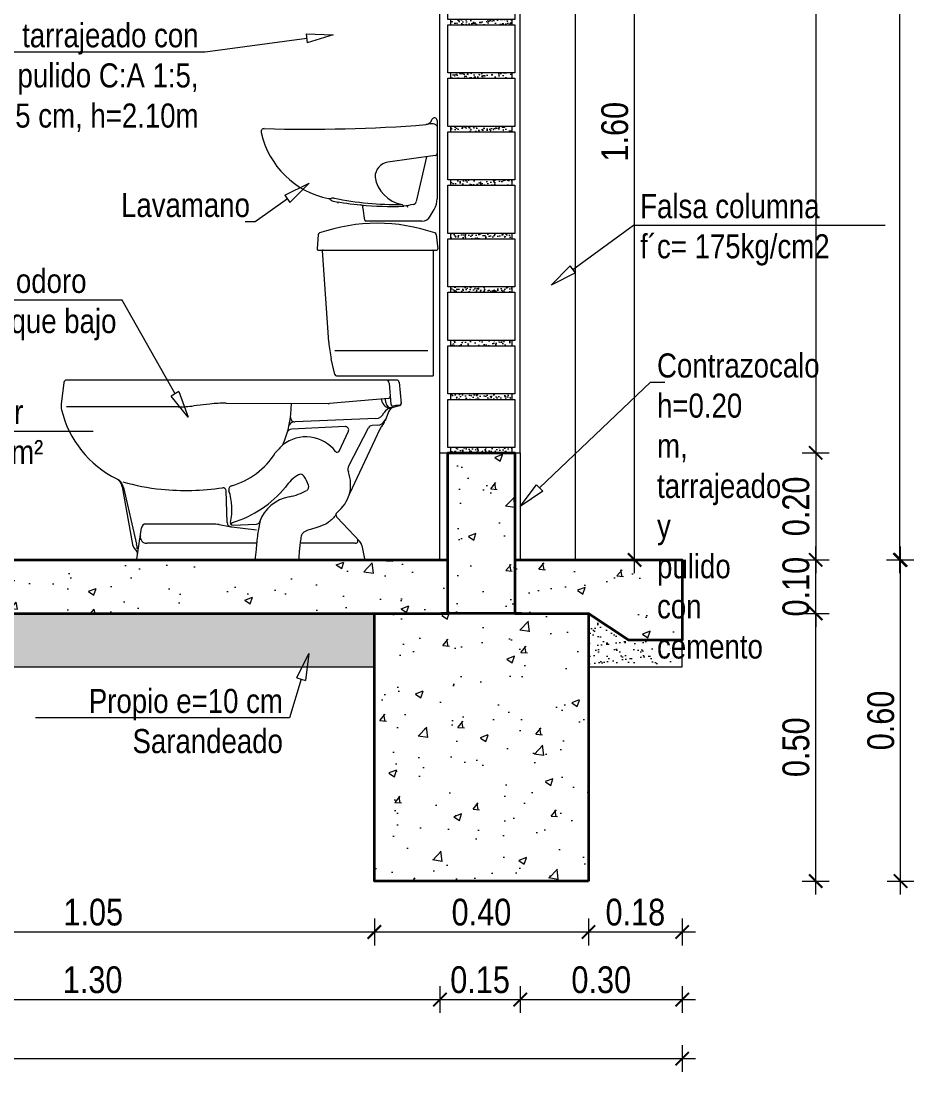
# Model space of a CAD drawing. Header units: metres. Extents: x 115.1 to 149.6, y 26.3 to 56.6.
# Drawn here: x 118.002 to 119.67, y 40.17 to 42.133 of the extents above; entities that cross this region are included whole.
import ezdxf
from ezdxf import colors
from ezdxf.entities.mleader import LeaderData, LeaderLine
from ezdxf.math import Vec2, Vec3

# ---------------------------------------------------------------- set-up
doc = ezdxf.new("R2010")
doc.units = ezdxf.units.M
doc.layers.get('0').update_dxf_attribs({"color": 250})
doc.layers.get('Defpoints').update_dxf_attribs({"color": 30, "lineweight": 9})
for name, color, linetype, lineweight in [('-Achurado', 251, 'Continuous', 5), ('-Acotado', 251, 'Continuous', 5), ('-Corte', 7, 'Continuous', 35), ('-Ladrillo', 34, 'Continuous', 9), ('-Vista', 148, 'Continuous', 9), ('FIC-2ES_CONCRETO 210', 251, 'Continuous', 30), ('sanitarios', 134, 'Continuous', 15)]:
    doc.layers.add(name, color=color, linetype=linetype, lineweight=lineweight)
doc.layers.add('A_50_CotasExter', color=253, linetype='Continuous')
doc.styles.add('-Arial Narrow', font='ARIALN.TTF')
doc.dimstyles.new('Esc 1_20n', dxfattribs={"dimscale": 0.02, "dimtxt": 2, "dimasz": 1, "dimexe": 1, "dimexo": 1, "dimgap": 0.45, "dimtad": 1, "dimtoh": 1, "dimzin": 3, "dimdsep": 46, "dimtxsty": '-Arial Narrow', "dimblk": 'ARCHTICK', "dimcen": 1, "dimdle": 1, "dimclrd": 252, "dimclre": 252, "dimclrt": 252, "dimadec": 0, "dimazin": 0, "dimtfac": 1, "dimtix": 1, "dimtmove": 1, "dimatfit": 2, "dimldrblk": 'ARCHTICK', "dimfxl": 1, "dimfxlon": 1, "dimtolj": 2, "dimlwd": 5, "dimlwe": 5, "dimarcsym": 0})
pattern_1 = [(37.5, (-7.339487, -27.399911), (-0.0008000156, 0.024470662), [0, -0.019304, 0, -0.02159, 0, -0.0206375]), (7.5, (-7.339487, -27.39991), (0.022476164, 0.035841255), [0, -0.010414, 0, -0.017399, 0, -0.0066675]), (327.5, (-7.355108, -27.399911), (0.0395496185, 7.18592e-05), [0, -0.00635, 0, -0.02286, 0, -0.029845]), (317.5, (-7.35511, -27.39991), (0.038177823, 0.011146466), [0, -0.003175, 0, -0.014986, 0, -0.017145])]

# ---------------------------------------------------------------- blocks, each defined once
blk = doc.blocks.new('Ladrillo de Canto')
at = {"layer": '-Achurado', "ltscale": 0.009}
h = blk.add_hatch(dxfattribs=at)
h.set_pattern_fill('AR-CONC', color=256, scale=0.0001)
h.paths.add_polyline_path([(0.0575, 0.01), (-0.0575, 0.01), (-0.0575, 0), (0.0575, 0)])
at = {"layer": '-Ladrillo', "lineweight": 5}
for p, q in [((-0.0625, 0.1), (0.0625, 0.1)), ((-0.0625, 0.01), (-0.0625, 0.1)), ((0.0625, 0.1), (0.0625, 0.01)), ((0.0625, 0.01), (-0.0625, 0.01))]:
    blk.add_line(p, q, dxfattribs=at)
blk.add_lwpolyline([(0.0575, 0.01), (-0.0575, 0.01), (-0.0575, 0), (0.0575, 0)], close=True, dxfattribs=at)
blk = doc.blocks.new('*U139')
at = {"layer": '-Acotado', "xscale": -1}
blk.add_blockref('Ladrillo de Canto', (0, -0.05), dxfattribs=at)
blk = doc.blocks.new('*U140')
at = {"layer": '-Acotado', "color": 0, "linetype": 'ByBlock', "lineweight": -2}
for p in [(0, 1.7), (0, 1.6), (0, 1.5), (0, 1.4), (0, 1.3), (0, 1.2), (0, 1.1), (0, 1), (0, 0.9), (0, 0.8), (0, 0.7), (0, 0.6), (0, 0.5), (0, 0.4), (0, 0.3), (0, 0.2), (0, 0.1), (0, 0)]:
    blk.add_blockref('*U139', p, dxfattribs=at)
blk = doc.blocks.new('_ClosedBlank')
at = {"color": 0, "linetype": 'ByBlock', "lineweight": -2}
for p, q in [((-1, 0.167), (0, 0)), ((-1, 0.167), (-1, -0.167)), ((0, 0), (-1, -0.167))]:
    blk.add_line(p, q, dxfattribs=at)
blk = doc.blocks.new('_ArchTick')
at = {"color": 0, "linetype": 'ByBlock', "const_width": 0.15}
blk.add_lwpolyline([(-0.5, -0.5), (0.5, 0.5)], dxfattribs=at)
blk = doc.blocks.new('*D168')
at = {"layer": 'A_50_CotasExter', "color": 252, "lineweight": 5, "transparency": 16777216}
for p, q in [((117.6117, 40.4564), (117.6117, 40.4064)), ((118.6617, 40.4564), (118.6617, 40.4064)), ((117.5867, 40.4314), (118.6867, 40.4314))]:
    blk.add_line(p, q, dxfattribs=at)
at = {"layer": 'Defpoints', "color": 0, "transparency": 16777216}
for p in [(117.6117, 40.5266), (118.6617, 40.5266), (118.6617, 40.4314)]:
    blk.add_point(p, dxfattribs=at)
at = {"layer": 'A_50_CotasExter', "color": 252, "lineweight": 5, "transparency": 16777216, "xscale": 0.025, "yscale": 0.025, "zscale": 0.025, "rotation": 180}
blk.add_blockref('_ArchTick', (117.6117, 40.4314), dxfattribs=at)
at = {"layer": 'A_50_CotasExter', "color": 252, "lineweight": 5, "transparency": 16777216, "xscale": 0.025, "yscale": 0.025, "zscale": 0.025}
blk.add_blockref('_ArchTick', (118.6617, 40.4314), dxfattribs=at)
at = {"layer": 'A_50_CotasExter', "color": 252, "transparency": 16777216, "insert": (118.1367, 40.4682), "char_height": 0.05, "attachment_point": 5, "style": '-Arial Narrow'}
blk.add_mtext('\\A2;1.05', dxfattribs=at)
blk = doc.blocks.new('*D169')
at = {"layer": 'A_50_CotasExter', "color": 252, "lineweight": 5, "transparency": 16777216}
for p, q in [((118.6617, 40.4564), (118.6617, 40.4064)), ((119.0617, 40.4564), (119.0617, 40.4064)), ((118.6367, 40.4314), (119.0867, 40.4314))]:
    blk.add_line(p, q, dxfattribs=at)
at = {"layer": 'Defpoints', "color": 0, "transparency": 16777216}
for p in [(118.6617, 40.5266), (119.0617, 40.5266), (119.0617, 40.4314)]:
    blk.add_point(p, dxfattribs=at)
at = {"layer": 'A_50_CotasExter', "color": 252, "lineweight": 5, "transparency": 16777216, "xscale": 0.025, "yscale": 0.025, "zscale": 0.025, "rotation": 180}
blk.add_blockref('_ArchTick', (118.6617, 40.4314), dxfattribs=at)
at = {"layer": 'A_50_CotasExter', "color": 252, "lineweight": 5, "transparency": 16777216, "xscale": 0.025, "yscale": 0.025, "zscale": 0.025}
blk.add_blockref('_ArchTick', (119.0617, 40.4314), dxfattribs=at)
at = {"layer": 'A_50_CotasExter', "color": 252, "transparency": 16777216, "insert": (118.8617, 40.4682), "char_height": 0.05, "attachment_point": 5, "style": '-Arial Narrow'}
blk.add_mtext('\\A2;0.40', dxfattribs=at)
blk = doc.blocks.new('*D170')
at = {"layer": 'A_50_CotasExter', "color": 252, "lineweight": 5, "transparency": 16777216}
for p, q in [((119.0617, 40.4564), (119.0617, 40.4064)), ((119.2367, 40.4564), (119.2367, 40.4064)), ((119.0367, 40.4314), (119.2617, 40.4314))]:
    blk.add_line(p, q, dxfattribs=at)
at = {"layer": 'Defpoints', "color": 0, "transparency": 16777216}
for p in [(119.2367, 40.9266), (119.0617, 40.5266), (119.2367, 40.4314)]:
    blk.add_point(p, dxfattribs=at)
at = {"layer": 'A_50_CotasExter', "color": 252, "lineweight": 5, "transparency": 16777216, "xscale": 0.025, "yscale": 0.025, "zscale": 0.025, "rotation": 180}
blk.add_blockref('_ArchTick', (119.0617, 40.4314), dxfattribs=at)
at = {"layer": 'A_50_CotasExter', "color": 252, "lineweight": 5, "transparency": 16777216, "xscale": 0.025, "yscale": 0.025, "zscale": 0.025}
blk.add_blockref('_ArchTick', (119.2367, 40.4314), dxfattribs=at)
at = {"layer": 'A_50_CotasExter', "color": 252, "transparency": 16777216, "insert": (119.1492, 40.4682), "char_height": 0.05, "attachment_point": 5, "style": '-Arial Narrow'}
blk.add_mtext('\\A2;0.18', dxfattribs=at)
blk = doc.blocks.new('*D173')
at = {"layer": 'A_50_CotasExter', "color": 252, "lineweight": 5, "transparency": 16777216}
for p, q in [((117.4867, 40.3301), (117.4867, 40.2801)), ((118.7842, 40.3301), (118.7842, 40.2801)), ((117.4617, 40.3051), (118.8092, 40.3051))]:
    blk.add_line(p, q, dxfattribs=at)
at = {"layer": 'Defpoints', "color": 0, "transparency": 16777216}
for p in [(117.4867, 41.1266), (118.7842, 41.1266), (118.7842, 40.3051)]:
    blk.add_point(p, dxfattribs=at)
at = {"layer": 'A_50_CotasExter', "color": 252, "lineweight": 5, "transparency": 16777216, "xscale": 0.025, "yscale": 0.025, "zscale": 0.025, "rotation": 180}
blk.add_blockref('_ArchTick', (117.4867, 40.3051), dxfattribs=at)
at = {"layer": 'A_50_CotasExter', "color": 252, "lineweight": 5, "transparency": 16777216, "xscale": 0.025, "yscale": 0.025, "zscale": 0.025}
blk.add_blockref('_ArchTick', (118.7842, 40.3051), dxfattribs=at)
at = {"layer": 'A_50_CotasExter', "color": 252, "transparency": 16777216, "insert": (118.1355, 40.3419), "char_height": 0.05, "attachment_point": 5, "style": '-Arial Narrow'}
blk.add_mtext('\\A2;1.30', dxfattribs=at)
blk = doc.blocks.new('*D144')
at = {"layer": 'A_50_CotasExter', "color": 252, "lineweight": 5, "transparency": 16777216}
for p, q in [((118.7842, 40.3301), (118.7842, 40.2801)), ((118.9342, 40.3301), (118.9342, 40.2801)), ((118.7592, 40.3051), (118.9592, 40.3051))]:
    blk.add_line(p, q, dxfattribs=at)
at = {"layer": 'Defpoints', "color": 0, "transparency": 16777216}
for p in [(118.7842, 41.1266), (118.9342, 41.1266), (118.9342, 40.3051)]:
    blk.add_point(p, dxfattribs=at)
at = {"layer": 'A_50_CotasExter', "color": 252, "lineweight": 5, "transparency": 16777216, "xscale": 0.025, "yscale": 0.025, "zscale": 0.025, "rotation": 180}
blk.add_blockref('_ArchTick', (118.7842, 40.3051), dxfattribs=at)
at = {"layer": 'A_50_CotasExter', "color": 252, "lineweight": 5, "transparency": 16777216, "xscale": 0.025, "yscale": 0.025, "zscale": 0.025}
blk.add_blockref('_ArchTick', (118.9342, 40.3051), dxfattribs=at)
at = {"layer": 'A_50_CotasExter', "color": 252, "transparency": 16777216, "insert": (118.8592, 40.3419), "char_height": 0.05, "attachment_point": 5, "style": '-Arial Narrow'}
blk.add_mtext('\\A2;0.15', dxfattribs=at)
blk = doc.blocks.new('*D174')
at = {"layer": 'A_50_CotasExter', "color": 252, "lineweight": 5, "transparency": 16777216}
for p, q in [((118.9342, 40.3301), (118.9342, 40.2801)), ((119.2367, 40.3301), (119.2367, 40.2801)), ((118.9092, 40.3051), (119.2617, 40.3051))]:
    blk.add_line(p, q, dxfattribs=at)
at = {"layer": 'Defpoints', "color": 0, "transparency": 16777216}
for p in [(118.9342, 41.1266), (119.2367, 41.1266), (119.2367, 40.3051)]:
    blk.add_point(p, dxfattribs=at)
at = {"layer": 'A_50_CotasExter', "color": 252, "lineweight": 5, "transparency": 16777216, "xscale": 0.025, "yscale": 0.025, "zscale": 0.025, "rotation": 180}
blk.add_blockref('_ArchTick', (118.9342, 40.3051), dxfattribs=at)
at = {"layer": 'A_50_CotasExter', "color": 252, "lineweight": 5, "transparency": 16777216, "xscale": 0.025, "yscale": 0.025, "zscale": 0.025}
blk.add_blockref('_ArchTick', (119.2367, 40.3051), dxfattribs=at)
at = {"layer": 'A_50_CotasExter', "color": 252, "transparency": 16777216, "insert": (119.0855, 40.3419), "char_height": 0.05, "attachment_point": 5, "style": '-Arial Narrow'}
blk.add_mtext('\\A2;0.30', dxfattribs=at)
blk = doc.blocks.new('*D175')
at = {"layer": 'A_50_CotasExter', "color": 252, "lineweight": 5, "transparency": 16777216}
for p, q in [((115.9867, 40.2198), (115.9867, 40.1698)), ((119.2367, 40.2198), (119.2367, 40.1698)), ((115.9617, 40.1948), (119.2617, 40.1948))]:
    blk.add_line(p, q, dxfattribs=at)
at = {"layer": 'Defpoints', "color": 0, "transparency": 16777216}
for p in [(115.9867, 41.1266), (119.2367, 41.1266), (119.2367, 40.1948)]:
    blk.add_point(p, dxfattribs=at)
at = {"layer": 'A_50_CotasExter', "color": 252, "lineweight": 5, "transparency": 16777216, "xscale": 0.025, "yscale": 0.025, "zscale": 0.025, "rotation": 180}
blk.add_blockref('_ArchTick', (115.9867, 40.1948), dxfattribs=at)
at = {"layer": 'A_50_CotasExter', "color": 252, "lineweight": 5, "transparency": 16777216, "xscale": 0.025, "yscale": 0.025, "zscale": 0.025}
blk.add_blockref('_ArchTick', (119.2367, 40.1948), dxfattribs=at)
at = {"layer": 'A_50_CotasExter', "color": 252, "transparency": 16777216, "insert": (117.6117, 40.2316), "char_height": 0.05, "attachment_point": 5, "style": '-Arial Narrow'}
blk.add_mtext('\\A2;3.25', dxfattribs=at)
blk = doc.blocks.new('*D148')
at = {"layer": 'A_50_CotasExter', "color": 252, "lineweight": 5, "transparency": 16777216}
for p, q in [((119.486, 40.5016), (119.486, 41.0516)), ((119.461, 41.0266), (119.511, 41.0266)), ((119.461, 40.5266), (119.511, 40.5266))]:
    blk.add_line(p, q, dxfattribs=at)
at = {"layer": 'Defpoints', "color": 0, "transparency": 16777216}
for p in [(119.0617, 41.0266), (119.486, 41.0266), (119.0617, 40.5266)]:
    blk.add_point(p, dxfattribs=at)
at = {"layer": 'A_50_CotasExter', "color": 252, "lineweight": 5, "transparency": 16777216, "xscale": 0.025, "yscale": 0.025, "zscale": 0.025}
for p, rotation in [((119.486, 41.0266), 90), ((119.486, 40.5266), 270)]:
    blk.add_blockref('_ArchTick', p, dxfattribs=dict(at, rotation=rotation))
at = {"layer": 'A_50_CotasExter', "color": 252, "transparency": 16777216, "insert": (119.4493, 40.7766), "char_height": 0.05, "attachment_point": 5, "rotation": 90, "style": '-Arial Narrow'}
blk.add_mtext('\\A2;0.50', dxfattribs=at)
blk = doc.blocks.new('*D149')
at = {"layer": 'A_50_CotasExter', "color": 252, "lineweight": 5, "transparency": 16777216}
for p, q in [((119.486, 41.1266), (119.486, 41.1516)), ((119.461, 41.1266), (119.511, 41.1266)), ((119.486, 41.0266), (119.486, 41.1266)), ((119.461, 41.0266), (119.511, 41.0266)), ((119.486, 41.0266), (119.486, 41.0016))]:
    blk.add_line(p, q, dxfattribs=at)
at = {"layer": 'Defpoints', "color": 0, "transparency": 16777216}
for p in [(119.2367, 41.1266), (119.486, 41.1266), (119.0617, 41.0266)]:
    blk.add_point(p, dxfattribs=at)
at = {"layer": 'A_50_CotasExter', "color": 252, "lineweight": 5, "transparency": 16777216, "xscale": 0.025, "yscale": 0.025, "zscale": 0.025}
for p, rotation in [((119.486, 41.1266), 270), ((119.486, 41.0266), 90)]:
    blk.add_blockref('_ArchTick', p, dxfattribs=dict(at, rotation=rotation))
at = {"layer": 'A_50_CotasExter', "color": 252, "transparency": 16777216, "insert": (119.4493, 41.0766), "char_height": 0.05, "attachment_point": 5, "rotation": 90, "style": '-Arial Narrow'}
blk.add_mtext('\\A2;0.10', dxfattribs=at)
blk = doc.blocks.new('*D152')
at = {"layer": 'A_50_CotasExter', "color": 252, "lineweight": 5, "transparency": 16777216}
for p, q in [((119.6446, 40.5016), (119.6446, 41.1516)), ((119.6196, 41.1266), (119.6696, 41.1266)), ((119.6196, 40.5266), (119.6696, 40.5266))]:
    blk.add_line(p, q, dxfattribs=at)
at = {"layer": 'Defpoints', "color": 0, "transparency": 16777216}
for p in [(119.0617, 41.1266), (119.6446, 41.1266), (119.0617, 40.5266)]:
    blk.add_point(p, dxfattribs=at)
at = {"layer": 'A_50_CotasExter', "color": 252, "lineweight": 5, "transparency": 16777216, "xscale": 0.025, "yscale": 0.025, "zscale": 0.025}
for p, rotation in [((119.6446, 41.1266), 90), ((119.6446, 40.5266), 270)]:
    blk.add_blockref('_ArchTick', p, dxfattribs=dict(at, rotation=rotation))
at = {"layer": 'A_50_CotasExter', "color": 252, "transparency": 16777216, "insert": (119.6078, 40.8266), "char_height": 0.05, "attachment_point": 5, "rotation": 90, "style": '-Arial Narrow'}
blk.add_mtext('\\A2;0.60', dxfattribs=at)
blk = doc.blocks.new('*D153')
at = {"layer": 'A_50_CotasExter', "color": 252, "lineweight": 5, "transparency": 16777216}
for p, q in [((119.6432, 41.1016), (119.6432, 43.8516)), ((119.6182, 43.8266), (119.6682, 43.8266)), ((119.6182, 41.1266), (119.6682, 41.1266))]:
    blk.add_line(p, q, dxfattribs=at)
at = {"layer": 'Defpoints', "color": 0, "transparency": 16777216}
for p in [(118.9367, 43.8266), (119.6432, 43.8266), (119.0603, 41.1266)]:
    blk.add_point(p, dxfattribs=at)
at = {"layer": 'A_50_CotasExter', "color": 252, "lineweight": 5, "transparency": 16777216, "xscale": 0.025, "yscale": 0.025, "zscale": 0.025}
for p, rotation in [((119.6432, 43.8266), 90), ((119.6432, 41.1266), 270)]:
    blk.add_blockref('_ArchTick', p, dxfattribs=dict(at, rotation=rotation))
at = {"layer": 'A_50_CotasExter', "color": 252, "transparency": 16777216, "insert": (119.6064, 42.4766), "char_height": 0.05, "attachment_point": 5, "rotation": 90, "style": '-Arial Narrow'}
blk.add_mtext('\\A2;2.70', dxfattribs=at)
blk = doc.blocks.new('*D154')
at = {"layer": 'A_50_CotasExter', "color": 252, "lineweight": 5, "transparency": 16777216}
for p, q in [((119.1478, 41.1016), (119.1478, 42.7516)), ((119.1228, 42.7266), (119.1728, 42.7266)), ((119.1228, 41.1266), (119.1728, 41.1266))]:
    blk.add_line(p, q, dxfattribs=at)
at = {"layer": 'Defpoints', "color": 0, "transparency": 16777216}
for p in [(119.0367, 42.7266), (119.1478, 42.7266), (119.0367, 41.1266)]:
    blk.add_point(p, dxfattribs=at)
at = {"layer": 'A_50_CotasExter', "color": 252, "lineweight": 5, "transparency": 16777216, "xscale": 0.025, "yscale": 0.025, "zscale": 0.025}
for p, rotation in [((119.1478, 42.7266), 90), ((119.1478, 41.1266), 270)]:
    blk.add_blockref('_ArchTick', p, dxfattribs=dict(at, rotation=rotation))
at = {"layer": 'A_50_CotasExter', "color": 252, "transparency": 16777216, "insert": (119.111, 41.9266), "char_height": 0.05, "attachment_point": 5, "rotation": 90, "style": '-Arial Narrow'}
blk.add_mtext('\\A2;1.60', dxfattribs=at)
blk = doc.blocks.new('*D162')
at = {"layer": 'A_50_CotasExter', "color": 252, "lineweight": 5, "transparency": 16777216}
for p, q in [((119.486, 43.1595), (119.486, 41.3016)), ((119.461, 43.1345), (119.511, 43.1345)), ((119.461, 41.3266), (119.511, 41.3266))]:
    blk.add_line(p, q, dxfattribs=at)
at = {"layer": 'Defpoints', "color": 0, "transparency": 16777216}
for p in [(118.9242, 43.1345), (118.9342, 41.3266), (119.486, 41.3266)]:
    blk.add_point(p, dxfattribs=at)
at = {"layer": 'A_50_CotasExter', "color": 252, "lineweight": 5, "transparency": 16777216, "xscale": 0.025, "yscale": 0.025, "zscale": 0.025}
for p, rotation in [((119.486, 43.1345), 90), ((119.486, 41.3266), 270)]:
    blk.add_blockref('_ArchTick', p, dxfattribs=dict(at, rotation=rotation))
at = {"layer": 'A_50_CotasExter', "color": 252, "transparency": 16777216, "insert": (119.4493, 42.2305), "char_height": 0.05, "attachment_point": 5, "rotation": 90, "style": '-Arial Narrow'}
blk.add_mtext('\\A2;1.81', dxfattribs=at)
blk = doc.blocks.new('*D163')
at = {"layer": 'A_50_CotasExter', "color": 252, "lineweight": 5, "transparency": 16777216}
for p, q in [((119.486, 41.3516), (119.486, 41.1016)), ((119.461, 41.3266), (119.511, 41.3266)), ((119.461, 41.1266), (119.511, 41.1266))]:
    blk.add_line(p, q, dxfattribs=at)
at = {"layer": 'Defpoints', "color": 0, "transparency": 16777216}
for p in [(118.9342, 41.3266), (118.9342, 41.1266), (119.486, 41.1266)]:
    blk.add_point(p, dxfattribs=at)
at = {"layer": 'A_50_CotasExter', "color": 252, "lineweight": 5, "transparency": 16777216, "xscale": 0.025, "yscale": 0.025, "zscale": 0.025}
for p, rotation in [((119.486, 41.3266), 90), ((119.486, 41.1266), 270)]:
    blk.add_blockref('_ArchTick', p, dxfattribs=dict(at, rotation=rotation))
at = {"layer": 'A_50_CotasExter', "color": 252, "transparency": 16777216, "insert": (119.4493, 41.2266), "char_height": 0.05, "attachment_point": 5, "rotation": 90, "style": '-Arial Narrow'}
blk.add_mtext('\\A2;0.20', dxfattribs=at)

msp = doc.modelspace()

# ---------------------------------------------------------------- hatches: boundary and pattern name
at = {"layer": '-Achurado', "lineweight": 5}
h = msp.add_hatch(dxfattribs=at)
h.set_pattern_fill('AR-SAND', color=256, scale=0.0005)
h.set_pattern_definition(pattern_1)
h.paths.add_polyline_path([(118.6617, 40.9266), (118.6617, 41.0266), (117.6117, 41.0266), (117.6117, 40.9266)])
h = msp.add_hatch(dxfattribs=at)
h.set_pattern_fill('AR-SAND', color=256, scale=0.0005)
h.set_pattern_definition(pattern_1)
h.paths.add_polyline_path([(119.2367, 40.9266), (119.2367, 40.9766), (119.1367, 40.9766), (119.0617, 41.0266), (119.0617, 40.9266)])
at = {"lineweight": 5, "true_color": 0x636466}
h = msp.add_hatch(dxfattribs=at)
h.set_pattern_fill('AR-CONC', color=251, scale=0.0008)
h.set_pattern_definition([(50, (-1129.02959, -458.14566), (0.145747735, -0.012751268), [0.01524, -0.16764]), (355, (-1129.02959, -458.14566), (-0.028194737, 0.152845476), [0.012192, -0.134112467]), (100.451445, (-1129.01744, -458.14672), (0.117552998, 0.140094202), [0.012952007, -0.142472196]), (46.1842, (-1129.02959, -458.10502), (0.216863233, -0.033633862), [0.02286, -0.25146]), (96.635558, (-1129.01151, -458.10782), (0.189923307, 0.1979409), [0.01942802, -0.213708487]), (351.184151, (-1129.02959, -458.10502), (0.189923307, 0.1979409), [0.018287974, -0.201167786]), (21, (-1129.00927, -458.11518), (0.121291513, -0.081812159), [0.01524, -0.16764]), (326, (-1129.00927, -458.11518), (0.049441623, 0.147350373), [0.012192, -0.134112]), (71.451445, (-1128.99916, -458.122), (0.170733135, 0.065538215), [0.012952007, -0.14247195]), (37.5, (-1129.029587, -458.14566), (0.0024708826, 0.067644031), [0, -0.1324864, 0, -0.136144, 0, -0.13462]), (7.5, (-1129.02959, -458.14566), (0.05345573, 0.08014446), [0, -0.0776224, 0, -0.1294384, 0, -0.051308]), (327.5, (-1129.0749, -458.14566), (0.1084724761, -0.0045829952), [0, -0.0508, 0, -0.158496, 0, -0.210312]), (317.5, (-1129.09522, -458.14566), (0.118503345, 0.020341193), [0, -0.06604, 0, -0.1052576, 0, -0.149352])])
h.paths.add_polyline_path([(118.9242, 41.3266), (118.9242, 41.0266), (119.0606, 41.0266), (119.0606, 40.5266), (118.6617, 40.5266), (118.6617, 41.0266), (118.7992, 41.0266), (118.7992, 41.3266)])
h = msp.add_hatch(dxfattribs=at)
h.set_pattern_fill('AR-CONC', color=251, scale=0.0008)
h.set_pattern_definition([(50, (-7.33949, -27.39991), (0.14574774, -0.01275127), [0.01524, -0.16764]), (355, (-7.33949, -27.39991), (-0.02819474, 0.15284548), [0.012192, -0.13411247]), (100.45144, (-7.32734, -27.40097), (0.117553, 0.1400942), [0.012952, -0.1424722]), (46.1842, (-7.33949, -27.35927), (0.21686323, -0.03363386), [0.02286, -0.25146]), (96.63556, (-7.32142, -27.36207), (0.1899233, 0.1979409), [0.01942802, -0.2137085]), (351.18415, (-7.33949, -27.35927), (0.1899233, 0.1979409), [0.01828797, -0.2011678]), (21, (-7.31917, -27.36943), (0.12129151, -0.08181216), [0.01524, -0.16764]), (326, (-7.31917, -27.36943), (0.04944162, 0.14735037), [0.012192, -0.134112]), (71.45144, (-7.30906, -27.37625), (0.17073314, 0.06553822), [0.012952, -0.14247195]), (37.5, (-7.33949, -27.39991), (0.002470883, 0.067644031), [0, -0.1324864, 0, -0.136144, 0, -0.13462]), (7.5, (-7.33949, -27.39991), (0.05345573, 0.08014446), [0, -0.0776224, 0, -0.1294384, 0, -0.051308]), (327.5, (-7.3848, -27.39991), (0.108472476, -0.004582995), [0, -0.0508, 0, -0.158496, 0, -0.210312]), (317.5, (-7.40512, -27.39991), (0.118503345, 0.02034119), [0, -0.06604, 0, -0.1052576, 0, -0.149352])])
h.paths.add_polyline_path([(118.6617, 41.0266), (118.7967, 41.0266), (118.7967, 41.1266), (117.4767, 41.1266), (117.4767, 41.0266), (117.6117, 41.0266)])
h = msp.add_hatch(dxfattribs=at)
h.set_pattern_fill('AR-CONC', color=251, scale=0.0008)
h.set_pattern_definition([(50, (-1092.48795, -454.56748), (0.145747735, -0.012751268), [0.01524, -0.16764]), (355, (-1092.48795, -454.56748), (-0.028194737, 0.152845476), [0.012192, -0.134112467]), (100.451445, (-1092.4758, -454.56854), (0.117552998, 0.140094202), [0.012952007, -0.142472196]), (46.1842, (-1092.48795, -454.52684), (0.216863233, -0.033633862), [0.02286, -0.25146]), (96.635558, (-1092.46987, -454.52964), (0.189923307, 0.1979409), [0.01942802, -0.213708487]), (351.184151, (-1092.48795, -454.52684), (0.189923307, 0.1979409), [0.018287974, -0.201167786]), (21, (-1092.46763, -454.537), (0.121291513, -0.081812159), [0.01524, -0.16764]), (326, (-1092.46763, -454.537), (0.049441623, 0.147350373), [0.012192, -0.134112]), (71.451445, (-1092.45752, -454.54381), (0.170733135, 0.065538215), [0.012952007, -0.14247195]), (37.5, (-1092.487945, -454.567477), (0.0024708826, 0.067644031), [0, -0.1324864, 0, -0.136144, 0, -0.13462]), (7.5, (-1092.487945, -454.56748), (0.05345573, 0.08014446), [0, -0.0776224, 0, -0.1294384, 0, -0.051308]), (327.5, (-1092.53326, -454.567477), (0.1084724761, -0.0045829952), [0, -0.0508, 0, -0.158496, 0, -0.210312]), (317.5, (-1092.55358, -454.56748), (0.118503345, 0.020341193), [0, -0.06604, 0, -0.1052576, 0, -0.149352])])
h.paths.add_polyline_path([(118.9267, 41.1266), (119.2367, 41.1266), (119.2367, 40.9766), (119.1367, 40.9766), (119.0617, 41.0266), (118.9267, 41.0266)])

# ---------------------------------------------------------------- linework, layer by layer
at = {"layer": '-Achurado'}
msp.add_line((117.6117, 40.9266), (118.6617, 40.9266), dxfattribs=at)
msp.add_lwpolyline([(119.0617, 40.9266), (119.2367, 40.9266), (119.2367, 40.9766)], dxfattribs=at)
at = {"layer": '-Corte', "ltscale": 0.009}
for p, q in [((117.4717, 41.1266), (118.7992, 41.1266)), ((117.6117, 41.0266), (118.6617, 41.0266)), ((118.9367, 41.0266), (118.7867, 41.0266))]:
    msp.add_line(p, q, dxfattribs=at)
for points in [[(119.0617, 40.5266), (118.6617, 40.5266), (118.6617, 41.0266), (118.7992, 41.0266), (118.7992, 41.3266), (118.9242, 41.3266), (118.9242, 41.0266), (119.0617, 41.0266), (119.0617, 40.5266)], [(118.9242, 41.1266), (119.2367, 41.1266), (119.2367, 40.9766), (119.1367, 40.9766), (119.0617, 41.0266)]]:
    msp.add_lwpolyline(points, dxfattribs=at)
at = {"layer": '-Vista'}
for p, q in [((118.7842, 41.3266), (118.7842, 43.1345)), ((118.9342, 41.3266), (118.9342, 42.7266))]:
    msp.add_line(p, q, dxfattribs=at)
for points in [[(118.7842, 41.1266), (118.7842, 41.3266), (118.7992, 41.3266)], [(118.9242, 41.3266), (118.9342, 41.3266), (118.9342, 41.1266)]]:
    msp.add_lwpolyline(points, dxfattribs=at)
at = {"layer": 'FIC-2ES_CONCRETO 210', "lineweight": 15}
msp.add_lwpolyline([(119.0367, 42.7266), (119.0367, 41.1266)], dxfattribs=at)
at = {"layer": 'sanitarios'}
for p, q in [((118.779, 41.9476), (118.779, 41.8861)), ((118.779, 41.8861), (118.779, 41.8015)), ((118.7756, 41.8821), (118.6871, 41.8698)), ((118.759, 41.8798), (118.74, 41.796)), ((118.6414, 41.7796), (118.6405, 41.7856)), ((118.6427, 41.7696), (118.6414, 41.7796)), ((118.6438, 41.7613), (118.6427, 41.7696)), ((118.7662, 41.7686), (118.7737, 41.7815)), ((118.664, 41.7596), (118.6458, 41.7596)), ((118.7506, 41.7596), (118.664, 41.7596)), ((118.5568, 41.7345), (118.5546, 41.7078)), ((118.7772, 41.7346), (118.7802, 41.7078)), ((118.5566, 41.7056), (118.7782, 41.7056)), ((118.5767, 41.5332), (118.5648, 41.7045)), ((118.5658, 41.7056), (118.7707, 41.7056)), ((118.7717, 41.7046), (118.7717, 41.4706)), ((118.5877, 41.5176), (118.7617, 41.5176)), ((118.5882, 41.4729), (118.5813, 41.5024)), ((118.0818, 41.4582), (118.077, 41.4177)), ((118.7036, 41.4626), (118.0868, 41.4626)), ((118.5911, 41.4706), (118.7717, 41.4706)), ((118.6892, 41.4571), (118.6928, 41.4168)), ((118.7079, 41.459), (118.7117, 41.4191)), ((118.3547, 41.4178), (118.3242, 41.4143)), ((118.3849, 41.4195), (118.5756, 41.4186)), ((118.6878, 41.4282), (118.5779, 41.4187)), ((118.6762, 41.4215), (118.6755, 41.4272)), ((118.6834, 41.4205), (118.6824, 41.4278)), ((118.6951, 41.4116), (118.7087, 41.4148)), ((118.2952, 41.4126), (118.0868, 41.4126)), ((118.6883, 41.403), (118.6816, 41.3862)), ((118.6075, 41.3756), (118.5074, 41.371)), ((118.5135, 41.3843), (118.51, 41.3841)), ((118.6645, 41.3906), (118.5135, 41.3843)), ((118.667, 41.3782), (118.6574, 41.3778)), ((118.6765, 41.3778), (118.6764, 41.3777)), ((118.5957, 41.3299), (118.6132, 41.367)), ((118.6138, 41.3025), (118.6506, 41.3735)), ((118.672, 41.3709), (118.6155, 41.2503)), ((118.1907, 41.2631), (118.2101, 41.1553)), ((118.1932, 41.2621), (118.2177, 41.156)), ((118.3866, 41.1963), (118.3849, 41.2558)), ((118.5915, 41.2066), (118.6348, 41.1608)), ((118.2182, 41.1281), (118.2269, 41.1868)), ((118.3597, 41.1936), (118.2348, 41.1936)), ((118.3721, 41.1925), (118.3912, 41.189)), ((118.3957, 41.1884), (118.4417, 41.1831)), ((118.3969, 41.1916), (118.4417, 41.1934)), ((118.2131, 41.1486), (118.218, 41.1425)), ((118.4419, 41.1576), (118.2365, 41.1576)), ((118.6261, 41.1576), (118.523, 41.1576)), ((118.6386, 41.1533), (118.6434, 41.1283))]:
    msp.add_line(p, q, dxfattribs=at)
for centre, radius, start, end in [((118.7553, 41.9546), 0.015, 281.6927, 339.5127), ((118.774, 41.9476), 0.005, 0, 159.5127), ((118.456, 41.9264), 0.006, 88.4583, 193.7534), ((118.6089, 41.961), 0.1627, 192.7814, 258.4319), ((118.5366, 44.7844), 2.8531, 268.3828, 274.4565), ((118.7761, 41.8605), 0.0813, 95.4535, 102.6508), ((118.7698, 41.9296), 0.012, 40.0941, 96.8539), ((118.775, 41.8861), 0.004, 277.9575, 0), ((118.691, 41.842), 0.028, 97.9575, 180), ((118.7241, 41.8516), 0.0618, 188.9061, 259.6014), ((118.5758, 41.8249), 0.0233, 271.131, 285.1835), ((118.5683, 41.7821), 0.021, 52.8462, 67.8032), ((118.5871, 41.8059), 0.00926, 229.3515, 254.6301), ((118.5849, 41.7849), 0.0177, 84.5059, 99.68), ((118.6963, 42.4262), 0.6391, 259.934, 264.5919), ((118.7017, 42.3544), 0.5637, 258.219, 271.1459), ((118.5963, 41.7935), 0.003, 141.6442, 184.4474), ((118.6963, 42.4262), 0.6391, 264.5919, 271.8282), ((118.6356, 41.785), 0.005, 7.5946, 84.5919), ((118.7124, 41.7878), 0.003, 33.2612, 79.6014), ((118.7083, 41.7852), 0.00785, 22.5706, 33.2612), ((118.7167, 41.7887), 0.00121, 202.5706, 280.9641), ((118.9337, 40.6444), 1.1634, 99.8665, 100.7381), ((118.72, 41.7851), 0.004, 0, 56.2904), ((118.7332, 41.7975), 0.007, 279.5405, 347.2244), ((118.739, 41.8015), 0.04, 330, 0), ((118.7506, 41.7776), 0.018, 270, 330), ((118.667, 41.4277), 0.3279, 70.8409, 109.1433), ((118.6458, 41.7616), 0.002, 187.5946, 270), ((118.5608, 41.7337), 0.004, 109.1433, 175.3894), ((118.7733, 41.7337), 0.004, 6.4416, 70.8409), ((118.7732, 41.7341), 0.004, 6.4416, 60.337), ((118.5566, 41.7076), 0.002, 175.3894, 270), ((118.5658, 41.7046), 0.001, 90, 183.9556), ((118.7707, 41.7046), 0.001, 0, 90), ((118.7782, 41.7076), 0.002, 270, 6.4416), ((118.7702, 41.5466), 0.194, 183.9556, 193.1726), ((118.5911, 41.4736), 0.003, 193.1726, 270), ((118.0868, 41.4576), 0.005, 90, 173.1572), ((118.6833, 41.4566), 0.006, 5.0425, 90), ((118.7036, 41.4586), 0.004, 5.4691, 90), ((118.1067, 41.4141), 0.03, 173.1572, 193.3769), ((118.2952, 41.6626), 0.25, 270, 276.6544), ((118.3837, 41.1695), 0.25, 89.7232, 96.6544), ((118.3201, 41.4172), 0.1866, 336.0967, 0.5259), ((118.5757, 41.4436), 0.025, 269.7232, 274.9697), ((118.6908, 41.4263), 0.0153, 198.3877, 286.1988), ((118.6931, 41.4211), 0.00973, 183.7981, 281.4236), ((118.6874, 41.4322), 0.004, 274.9697, 5.0425), ((118.6958, 41.4171), 0.003, 185.0425, 278.8041), ((118.7167, 41.2819), 0.1338, 93.7659, 98.8041), ((118.7077, 41.4194), 0.004, 273.5526, 5.4691), ((118.7077, 41.4187), 0.004, 283.2405, 5.4691), ((118.2661, 41.452), 0.1938, 193.3769, 243.7632), ((118.6637, 41.4076), 0.017, 272.4095, 339.2704), ((118.6995, 41.3879), 0.0241, 100.6172, 145.43), ((118.7032, 41.3971), 0.016, 103.2405, 158.1986), ((118.5104, 41.3761), 0.008, 92.4095, 167.8093), ((118.5131, 41.3923), 0.008, 172.6293, 272.4095), ((118.6078, 41.3696), 0.006, 334.7468, 92.5858), ((118.6577, 41.3698), 0.008, 92.5858, 152.5924), ((118.6662, 41.3962), 0.018, 272.5858, 338.1986), ((118.6992, 41.3582), 0.03, 139.3987, 154.9085), ((118.6537, 41.3973), 0.03, 319.3987, 338.1986), ((118.5338, 41.2874), 0.0692, 37.1619, 128.4419), ((118.5078, 41.362), 0.009, 92.5858, 163.6175), ((123.3662, 36.7771), 6.6787, 136.88692, 137.06295), ((118.3554, 41.4025), 0.1431, 285.94, 327.9745), ((118.5921, 41.3316), 0.004, 217.1619, 334.7468), ((118.6262, 41.2961), 0.014, 152.5924, 200.8831), ((118.1691, 41.2593), 0.022, 10.1755, 63.2863), ((118.1698, 41.2567), 0.024, 13.0314, 63.7632), ((118.5556, 41.2238), 0.0713, 119.7261, 147.0154), ((118.5237, 41.2796), 0.007, 53.1881, 119.7261), ((118.5162, 41.2696), 0.0195, 41.6968, 53.1881), ((118.4557, 41.2351), 0.0888, 20.5752, 32.3474), ((118.5513, 41.2675), 0.0662, 308.0871, 20.8831), ((118.3014, 41.6445), 0.3877, 253.5686, 264.4244), ((118.309, 41.7221), 0.4657, 264.4244, 278.5285), ((118.3789, 41.2556), 0.006, 1.6135, 98.5285), ((118.3966, 41.2581), 0.007, 105.94, 198.8493), ((118.3359, 41.3942), 0.207, 287.0973, 320.5273), ((118.4828, 41.3494), 0.1067, 280.7593, 299.4645), ((118.5314, 41.2635), 0.008, 299.4645, 20.5752), ((118.2885, 41.2212), 0.1073, 346.7066, 18.8493), ((118.5165, 41.172), 0.0739, 100.7593, 159.9243), ((118.6409, 41.2384), 0.028, 154.9085, 162.036), ((118.5959, 41.2107), 0.006, 128.0871, 223.3634), ((118.2348, 41.1856), 0.008, 90, 171.5111), ((118.3597, 41.1236), 0.07, 79.7645, 90), ((118.3946, 41.1965), 0.008, 181.6135, 263.5169), ((118.4036, 41.2579), 0.07, 259.7645, 263.5169), ((118.3968, 41.1956), 0.004, 166.7066, 272.2906), ((118.3982, 41.1926), 0.004, 110.1719, 179.6101), ((118.4415, 41.1994), 0.006, 272.2906, 339.9243), ((118.2365, 41.1696), 0.012, 171.5111, 270), ((118.6261, 41.1626), 0.005, 270, 43.3634), ((118.6238, 41.1505), 0.015, 10.9541, 43.3634), ((118.2248, 41.158), 0.015, 190.1755, 218.6598), ((118.1787, 41.147), 0.04, 0, 13.0314), ((118.2126, 41.1381), 0.007, 351.5111, 38.6598)]:
    msp.add_arc(centre, radius, start, end, dxfattribs=at)
for points in [[(118.4483, 41.2003), (118.4437, 41.1742), (118.4409, 41.1458), (118.4387, 41.1266)], [(118.5899, 41.2111), (118.5763, 41.1969), (118.5583, 41.1884), (118.5422, 41.1837), (118.527, 41.1751), (118.5242, 41.1657), (118.5214, 41.142), (118.5204, 41.1282)]]:
    msp.add_spline(points, degree=3, dxfattribs=at)

# ---------------------------------------------------------------- block references
at = {"layer": '-Acotado', "xscale": -1}
msp.add_blockref('*U140', (118.8617, 41.3766), dxfattribs=at)

# ---------------------------------------------------------------- dimensions: what is measured, and where the dimension line sits
at = {"layer": 'A_50_CotasExter'}
for base, p1, p2, angle, picture, middle in [((119.6432, 43.8266), (119.0603, 41.1266), (118.9367, 43.8266), 270, '*D153', (119.6064, 42.4766)), ((119.486, 41.3266), (118.9242, 43.1345), (118.9342, 41.3266), 270, '*D162', (119.4493, 42.2305)), ((119.486, 41.1266), (118.9342, 41.3266), (118.9342, 41.1266), 270, '*D163', (119.4493, 41.2266)), ((119.486, 41.1266), (119.0617, 41.0266), (119.2367, 41.1266), 270, '*D149', (119.4493, 41.0766)), ((118.7842, 40.3051), (117.4867, 41.1266), (118.7842, 41.1266), 180, '*D173', (118.1355, 40.3419)), ((118.9342, 40.3051), (118.7842, 41.1266), (118.9342, 41.1266), 180, '*D144', (118.8592, 40.3419)), ((119.2367, 40.3051), (118.9342, 41.1266), (119.2367, 41.1266), 180, '*D174', (119.0855, 40.3419)), ((119.2367444516, 40.4314407974), (119.0617444516, 40.5265956726), (119.2367444516, 40.9265956726), 180, '*D170', (119.1492444516, 40.4682194468)), ((118.6617, 40.4314), (117.6117, 40.5266), (118.6617, 40.5266), 180, '*D168', (118.1367, 40.4682)), ((119.0617, 40.4314), (118.6617, 40.5266), (119.0617, 40.5266), 180, '*D169', (118.8617, 40.4682))]:
    dim = msp.add_linear_dim(base=base, p1=p1, p2=p2, angle=angle, dimstyle='Esc 1_20n', override={"dimscale": 0.025}, dxfattribs=at)
    dim.commit()
    dim.dimension.update_dxf_attribs({"geometry": picture, "text_midpoint": middle})
for p1, p2, distance, picture, middle in [((119.0367, 41.1266), (119.0367, 42.7266), -0.111, '*D154', (119.111, 41.9266)), ((119.0617, 40.5266), (119.0617, 41.1266), -0.5828, '*D152', (119.6078, 40.8266)), ((115.9867, 41.1266), (119.2367, 41.1266), -0.9318, '*D175', (117.6117, 40.2316)), ((119.0617, 40.5266), (119.0617, 41.0266), -0.4243, '*D148', (119.4493, 40.7766))]:
    dim = msp.add_aligned_dim(p1=p1, p2=p2, distance=distance, dimstyle='Esc 1_20n', override={"dimscale": 0.025}, dxfattribs=at)
    dim.commit()
    dim.dimension.update_dxf_attribs({"geometry": picture, "text_midpoint": middle})

# ---------------------------------------------------------------- leaders
at = {"layer": '-Acotado'}
ml = msp.add_multileader_mtext('Standard', dxfattribs=at)
ml.set_content('Muro interior tarrajeado con\\Pimper. y pulido C:A 1:5,\\Pe=1.5 cm, h=2.10m', color=7, style='-Arial Narrow')
ml.set_leader_properties(color=7, linetype='ByLayer', lineweight=0)
ml.set_arrow_properties(name='CLOSEDBLANK')
ml.build(insert=Vec2(0, 0))
ml.multileader.update_dxf_attribs({"has_dogleg": 0, "text_left_attachment_type": 6, "text_right_attachment_type": 6, "dogleg_length": 0, "arrow_head_size": 0.05, "scale": 0.025})
ctx = ml.context
ctx.base_point, ctx.scale, ctx.char_height, ctx.arrow_head_size, ctx.landing_gap_size, ctx.plane_origin = Vec3(117.6952, 42.0754), 0.025, 0.045, 0.05, 0.0125, Vec3(120.306, 44.0469)
ctx.left_attachment, ctx.right_attachment, ctx.text_align_type = 6, 6, 2
notes = []
notes.append((ctx, [(1, (1, 1, 0), (118.3459, 42.0754), (-1, 0), 0, [(0, [(118.5849, 42.1078)], 0, [])])]))
ctx.mtext.insert, ctx.mtext.alignment, ctx.mtext.flow_direction = Vec3(118.3334, 42.1294), 3, 5
ml = msp.add_multileader_mtext('Standard', dxfattribs=at)
ml.set_content('Lavamano', color=7, style='-Arial Narrow')
ml.set_leader_properties(color=7, linetype='ByLayer', lineweight=0)
ml.set_arrow_properties(name='CLOSEDBLANK')
ml.build(insert=Vec2(0, 0))
ml.multileader.update_dxf_attribs({"has_dogleg": 0, "text_left_attachment_type": 6, "text_right_attachment_type": 6, "dogleg_length": 0, "arrow_head_size": 0.05, "scale": 0.025})
ctx = ml.context
ctx.base_point, ctx.scale, ctx.char_height, ctx.arrow_head_size, ctx.landing_gap_size, ctx.plane_origin = Vec3(118.1789, 41.7582), 0.025, 0.045, 0.05, 0.0125, Vec3(119.8265, 42.5386)
ctx.left_attachment, ctx.right_attachment, ctx.text_align_type = 6, 6, 1
notes.append((ctx, [(1, (1, 1, 0), (118.439, 41.7582), (-1, 0), 0, [(0, [(118.5399, 41.8304)], 0, [])])]))
ctx.mtext.insert, ctx.mtext.width, ctx.mtext.alignment, ctx.mtext.flow_direction = Vec3(118.309, 41.8122), 0.230305, 2, 5
ml = msp.add_multileader_mtext('Standard', dxfattribs=at)
ml.set_content('Falsa columna\\Pf´c= 175kg/cm2', color=7, style='-Arial Narrow')
ml.set_leader_properties(color=7, linetype='Continuous', lineweight=0)
ml.set_arrow_properties(name='CLOSEDBLANK')
ml.build(insert=Vec2(0, 0))
ml.multileader.update_dxf_attribs({"has_dogleg": 0, "text_left_attachment_type": 6, "text_right_attachment_type": 6, "dogleg_length": 0, "arrow_head_size": 0.05, "scale": 0.025})
ctx = ml.context
ctx.base_point, ctx.scale, ctx.char_height, ctx.arrow_head_size, ctx.landing_gap_size, ctx.plane_origin = Vec3(119.1456, 41.7518), 0.025, 0.045, 0.05, 0.0125, Vec3(119.0755, 42.6654)
ctx.left_attachment, ctx.right_attachment = 6, 6
notes.append((ctx, [(0, (1, 1, 0), (119.1456, 41.7518), (1, 0), 0, [(0, [(118.992, 41.6401)], 0, [])])]))
ctx.mtext.insert, ctx.mtext.flow_direction = Vec3(119.1581, 41.8101), 5
ml = msp.add_multileader_mtext('Standard', dxfattribs=at)
ml.set_content('Inodoro\\PTanque bajo', color=7, style='-Arial Narrow')
ml.set_leader_properties(color=7, linetype='ByLayer', lineweight=0)
ml.set_arrow_properties(name='CLOSEDBLANK')
ml.build(insert=Vec2(0, 0))
ml.multileader.update_dxf_attribs({"has_dogleg": 0, "text_left_attachment_type": 6, "text_right_attachment_type": 6, "dogleg_length": 0, "arrow_head_size": 0.05, "scale": 0.025})
ctx = ml.context
ctx.base_point, ctx.scale, ctx.char_height, ctx.arrow_head_size, ctx.landing_gap_size, ctx.plane_origin = Vec3(117.8825, 41.6121), 0.025, 0.045, 0.05, 0.0125, Vec3(119.8265, 42.3786)
ctx.left_attachment, ctx.right_attachment, ctx.text_align_type = 6, 6, 1
notes.append((ctx, [(1, (1, 1, 0), (118.1909, 41.6121), (-1, 0), 0, [(0, [(118.3139, 41.3933)], 0, [])])]))
ctx.mtext.insert, ctx.mtext.alignment, ctx.mtext.flow_direction = Vec3(118.0367, 41.6704), 2, 5
ml = msp.add_multileader_mtext('Standard', dxfattribs=at)
ml.set_content('Contrazocalo h=0.20 m, \\Ptarrajeado y pulido\\Pcon cemento', color=7, style='-Arial Narrow')
ml.set_leader_properties(color=7, linetype='ByLayer', lineweight=0)
ml.set_arrow_properties(name='CLOSEDBLANK')
ml.build(insert=Vec2(0, 0))
ml.multileader.update_dxf_attribs({"has_dogleg": 0, "text_left_attachment_type": 6, "text_right_attachment_type": 6, "dogleg_length": 0, "arrow_head_size": 0.05, "scale": 0.025})
ctx = ml.context
ctx.base_point, ctx.scale, ctx.char_height, ctx.arrow_head_size, ctx.landing_gap_size, ctx.plane_origin = Vec3(119.1772, 41.4584), 0.025, 0.045, 0.05, 0.0125, Vec3(122.439, 42.308)
ctx.left_attachment, ctx.right_attachment = 6, 6
notes.append((ctx, [(0, (1, 1, 0), (119.1772, 41.4584), (1, 0), 0, [(0, [(118.9342, 41.2266)], 0, [])])]))
ctx.mtext.insert, ctx.mtext.width, ctx.mtext.flow_direction = Vec3(119.1897, 41.5124), 0.573237, 5
ml = msp.add_multileader_mtext('Standard', dxfattribs=at)
ml.set_content("Piso Interior\\P f'c=140 kg/cm²", color=7, style='-Arial Narrow')
ml.set_leader_properties(color=7, linetype='Continuous', lineweight=0)
ml.set_arrow_properties(name='CLOSEDBLANK')
ml.build(insert=Vec2(0, 0))
ml.multileader.update_dxf_attribs({"has_dogleg": 0, "text_left_attachment_type": 6, "text_right_attachment_type": 6, "dogleg_length": 0, "arrow_head_size": 0.05, "scale": 0.025})
ctx = ml.context
ctx.base_point, ctx.scale, ctx.char_height, ctx.arrow_head_size, ctx.landing_gap_size, ctx.plane_origin = Vec3(117.6818, 41.3674), 0.025, 0.045, 0.05, 0.0125, Vec3(118.2983, 41.7178)
ctx.left_attachment, ctx.right_attachment, ctx.text_align_type = 6, 6, 1
notes.append((ctx, [(0, (1, 1, 0), (117.6818, 41.3674), (1, 0), 0, [(0, [(117.6035, 41.1266)], 0, [])])]))
ctx.mtext.insert, ctx.mtext.alignment, ctx.mtext.flow_direction = Vec3(117.8686, 41.4256), 2, 5
ml = msp.add_multileader_mtext('Standard', dxfattribs=at)
ml.set_content('Propio e=10 cm \\PSarandeado', color=7, style='-Arial Narrow')
ml.set_leader_properties(color=7, linetype='ByLayer', lineweight=0)
ml.set_arrow_properties(name='CLOSEDBLANK')
ml.build(insert=Vec2(0, 0))
ml.multileader.update_dxf_attribs({"has_dogleg": 0, "text_left_attachment_type": 6, "text_right_attachment_type": 6, "dogleg_length": 0, "arrow_head_size": 0.05, "scale": 0.025})
ctx = ml.context
ctx.base_point, ctx.scale, ctx.char_height, ctx.arrow_head_size, ctx.landing_gap_size, ctx.plane_origin = Vec3(118.1232, 40.8316), 0.025, 0.045, 0.05, 0.0125, Vec3(119.1694, 41.5675)
ctx.left_attachment, ctx.right_attachment, ctx.text_align_type = 6, 6, 2
notes.append((ctx, [(1, (1, 1, 0), (118.5034, 40.8316), (-1, 0), 0, [(0, [(118.5396, 40.9515)], 0, [])])]))
ctx.mtext.insert, ctx.mtext.alignment, ctx.mtext.flow_direction = Vec3(118.4909, 40.8856), 3, 5
for ctx, leaders in notes:
    for number, flags, end, landing, length, lines in leaders:
        leader = LeaderData()
        leader.index, (leader.has_last_leader_line, leader.has_dogleg_vector, leader.attachment_direction) = number, flags
        leader.last_leader_point, leader.dogleg_vector, leader.dogleg_length = Vec3(end), Vec3(landing), length
        for number, points, colour, breaks in lines:
            line = LeaderLine()
            line.index, line.vertices, line.color, line.breaks = number, Vec3.list(points), colors.encode_raw_color(colour), breaks
            leader.lines.append(line)
        ctx.leaders.append(leader)

doc.saveas('drawing.dxf')
